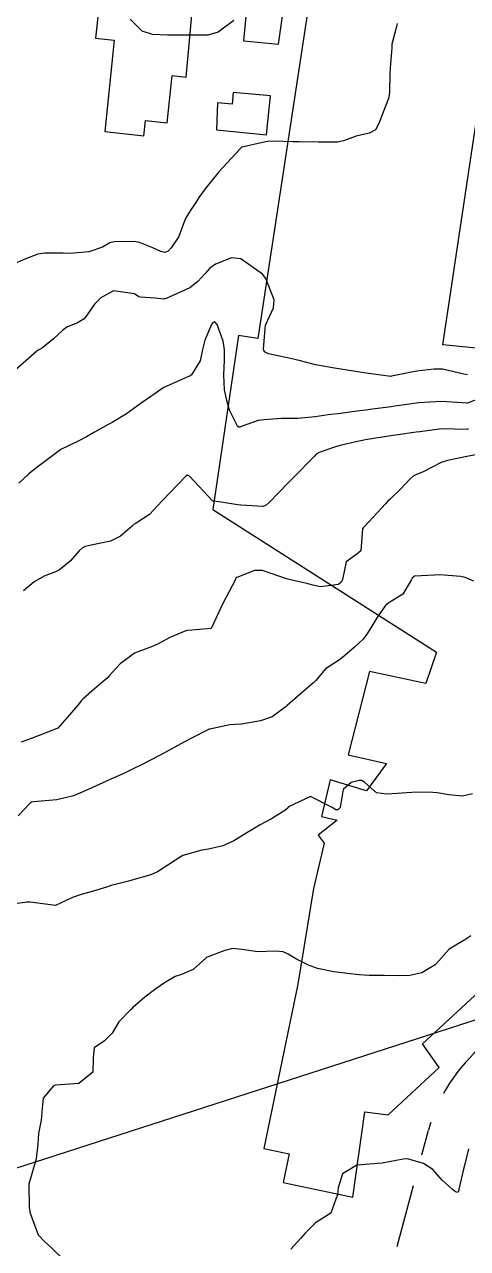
# Model space of a CAD drawing. Header units: metres. Extents: x 298520 to 308411, y 7433745 to 7450750.
# Drawn here: x 300477.4 to 300512.4, y 7444678.5 to 7444775.1 of the extents above; entities that cross this region are included whole.
import ezdxf

# ---------------------------------------------------------------- set-up
doc = ezdxf.new("R2010")
doc.units = ezdxf.units.M
doc.header["$LTSCALE"] = 10
doc.linetypes.add('CONTINUO', pattern=[0])
doc.linetypes.add('DASHED', pattern=[0.75, 0.5, -0.25])
for name, color, linetype in [('Curvas de Nivel 1m', 11, 'Continuous'), ('Curvas de Nivel 5m', 15, 'Continuous'), ('Edificações', 30, 'Continuous'), ('TEXTO', 45, 'Continuous'), ('Vias Secundárias', 230, 'DASHED')]:
    doc.layers.add(name, color=color, linetype=linetype)

msp = doc.modelspace()

# ---------------------------------------------------------------- linework, layer by layer
at = {"layer": 'Curvas de Nivel 1m', "flags": 128}
for points, elevation in [([(300506.796, 7444775.144), (300506.695, 7444774.704), (300506.401, 7444773.519), (300506.376, 7444773.243), (300506.259, 7444771.642), (300506.225, 7444771.244), (300506.195, 7444769.687), (300506.118, 7444769.245), (300505.709, 7444768.157), (300505.368, 7444767.252), (300505.097, 7444766.756), (300504.595, 7444766.501), (300503.586, 7444766.269), (300502.589, 7444765.89), (300502.096, 7444765.786), (300500.588, 7444765.782), (300499.067, 7444765.812), (300498.588, 7444765.819), (300497.1, 7444765.864), (300496.588, 7444765.843), (300496.181, 7444765.77), (300494.583, 7444765.405), (300494.543, 7444765.381), (300494.106, 7444764.915), (300492.726, 7444763.408), (300492.647, 7444763.323), (300492.56, 7444763.222), (300491.746, 7444762.217), (300491.169, 7444761.424), (300490.923, 7444761.033), (300490.523, 7444760.441), (300490.128, 7444759.823), (300489.996, 7444759.435), (300489.588, 7444758.348), (300488.997, 7444757.445), (300488.74, 7444757.187), (300488.479, 7444757.086), (300488.178, 7444757.152), (300487.538, 7444757.464), (300486.489, 7444757.881), (300486.034, 7444757.94), (300484.489, 7444757.929), (300484.148, 7444757.845), (300483.562, 7444757.514), (300482.479, 7444757.125), (300481.015, 7444757.007), (300480.478, 7444757.027), (300479.004, 7444757.038), (300478.477, 7444756.952), (300477.453, 7444756.566), (300476.468, 7444756.138)], 682), ([(300493.923, 7444775.392), (300492.693, 7444774.454), (300491.889, 7444774.22), (300490.691, 7444774.233), (300489.899, 7444774.23), (300488.691, 7444774.24), (300487.507, 7444774.283), (300486.694, 7444774.548), (300485.759, 7444775.489)], 683), ([(300512.367, 7444747.422), (300512.065, 7444747.476), (300510.373, 7444747.866), (300509.701, 7444747.872), (300508.37, 7444747.708), (300507.94, 7444747.653), (300506.364, 7444747.313), (300506.297, 7444747.308), (300504.367, 7444747.559), (300504.025, 7444747.608), (300502.372, 7444747.869), (300501.699, 7444747.971), (300500.377, 7444748.223), (300499.175, 7444748.534), (300498.384, 7444748.728), (300496.656, 7444749.09), (300496.391, 7444749.211), (300496.295, 7444749.361), (300496.275, 7444749.48), (300496.413, 7444751.36), (300497.068, 7444752.719), (300497.103, 7444753.353), (300496.46, 7444755.034), (300496.18, 7444755.363), (300494.475, 7444756.596), (300493.752, 7444756.667), (300492.47, 7444756.168), (300492.043, 7444755.838), (300491.666, 7444755.418), (300491.085, 7444754.795), (300490.452, 7444754.308), (300488.583, 7444753.458), (300488.482, 7444753.42), (300488.442, 7444753.41), (300487.71, 7444753.467), (300486.529, 7444753.564), (300486.444, 7444753.596), (300486.105, 7444753.825), (300484.449, 7444754.058), (300483.441, 7444753.515), (300482.95, 7444753.007), (300482.423, 7444752.232), (300482.114, 7444751.836), (300481.602, 7444751.538), (300480.763, 7444751.193), (300480.407, 7444750.93), (300479.698, 7444750.259), (300478.829, 7444749.566), (300478.548, 7444749.411), (300478.39, 7444749.307), (300476.455, 7444747.599)], 681), ([(300512.399, 7444743.169), (300512.353, 7444743.139), (300512.322, 7444743.13), (300510.343, 7444743.169), (300510.323, 7444743.167), (300508.598, 7444742.936), (300508.318, 7444742.899), (300506.854, 7444742.695), (300506.314, 7444742.619), (300505.118, 7444742.445), (300504.309, 7444742.299), (300503.452, 7444742.127), (300502.301, 7444741.846), (300501.867, 7444741.726), (300500.664, 7444741.306), (300500.431, 7444741.169), (300500.29, 7444741.024), (300498.64, 7444739.334), (300498.458, 7444739.149), (300498.267, 7444738.956), (300497.464, 7444738.139), (300496.707, 7444737.355), (300496.471, 7444737.137), (300496.248, 7444737.048), (300494.474, 7444737.153), (300494.25, 7444737.186), (300492.742, 7444737.403), (300492.311, 7444737.467), (300492.254, 7444737.501), (300490.422, 7444739.429), (300490.274, 7444739.504), (300490.128, 7444739.432), (300488.253, 7444737.46), (300487.287, 7444736.42), (300486.227, 7444735.732), (300486.069, 7444735.638), (300485.897, 7444735.483), (300485, 7444734.707), (300484.211, 7444734.32), (300482.684, 7444733.999), (300482.207, 7444733.892), (300481.971, 7444733.767), (300481.735, 7444733.535), (300481.007, 7444732.726), (300480.18, 7444732.045), (300479.856, 7444731.876), (300479.021, 7444731.567), (300478.168, 7444731.104), (300477.348, 7444730.402)], 679), ([(300513.267, 7444741.16), (300512.291, 7444740.994), (300510.79, 7444740.683), (300510.286, 7444740.502), (300508.857, 7444739.789), (300508.276, 7444739.531), (300508.072, 7444739.425), (300507.84, 7444739.224), (300507.083, 7444738.41), (300506.249, 7444737.613), (300506.058, 7444737.431), (300505.88, 7444737.245), (300504.225, 7444735.469), (300504.128, 7444735.367), (300504.082, 7444735.271), (300503.939, 7444733.539), (300503.64, 7444733.276), (300502.788, 7444732.69), (300502.485, 7444731.287), (300502.394, 7444731.065), (300502.169, 7444730.886), (300500.769, 7444730.702), (300500.168, 7444730.832), (300499.799, 7444730.945), (300498.173, 7444731.311), (300498.082, 7444731.341), (300496.183, 7444732), (300495.545, 7444732.003), (300494.174, 7444731.452), (300494.127, 7444731.428), (300494.096, 7444731.381), (300494.024, 7444731.234), (300493.055, 7444729.396), (300492.133, 7444727.41), (300490.292, 7444727.267), (300490.13, 7444727.235), (300488.869, 7444726.701), (300488.115, 7444726.29), (300487.564, 7444726.012), (300486.103, 7444725.48), (300484.962, 7444724.624), (300484.085, 7444723.67), (300483.927, 7444723.502), (300482.937, 7444722.65), (300482.058, 7444721.89), (300481.883, 7444721.704), (300481.746, 7444721.533), (300480.967, 7444720.618), (300480.033, 7444719.55), (300478.025, 7444718.762), (300477.162, 7444718.448)], 678), ([(300512.858, 7444731.163), (300512.177, 7444731.431), (300511.823, 7444731.529), (300510.18, 7444731.647), (300509.751, 7444731.625), (300508.178, 7444731.544), (300507.996, 7444731.401), (300507.909, 7444731.223), (300507.252, 7444730.139), (300506.155, 7444729.455), (300505.901, 7444729.244), (300505.318, 7444728.426), (300504.597, 7444727.263), (300504.427, 7444726.967), (300504.122, 7444726.573), (300503.45, 7444725.94), (300502.672, 7444725.284), (300502.366, 7444725.021), (300502.098, 7444724.839), (300501.165, 7444724.226), (300500.392, 7444723.307), (300500.237, 7444723.152), (300500.079, 7444723.027), (300499.154, 7444722.237), (300498.136, 7444721.339), (300498.052, 7444721.263), (300496.949, 7444720.446), (300496.041, 7444720.128), (300494.533, 7444719.878), (300494.037, 7444719.841), (300493.617, 7444719.814), (300492.034, 7444719.483), (300491.979, 7444719.465), (300491.87, 7444719.412), (300490.653, 7444718.798), (300490.023, 7444718.48), (300488.157, 7444717.458), (300488.067, 7444717.404), (300488.012, 7444717.377), (300486.751, 7444716.723), (300485.996, 7444716.353), (300485.411, 7444716.066), (300484.163, 7444715.498), (300483.982, 7444715.422), (300483.835, 7444715.356), (300481.973, 7444714.504), (300481.29, 7444714.217), (300479.966, 7444713.896), (300478.135, 7444713.748), (300477.964, 7444713.72), (300477.88, 7444713.664), (300477.804, 7444713.582), (300476.916, 7444712.627)], 677), ([(300512.752, 7444714.385), (300511.973, 7444714.198), (300510.872, 7444714.283), (300509.976, 7444714.451), (300509.277, 7444714.502), (300507.975, 7444714.472), (300506.805, 7444714.401), (300505.974, 7444714.337), (300505.185, 7444714.462), (300504.25, 7444715.266), (300503.985, 7444715.421), (300503.824, 7444715.433), (300503.185, 7444715.278), (300502.56, 7444714.702), (300502.309, 7444713.287), (300502.14, 7444713.109), (300501.96, 7444713.111), (300501.684, 7444713.293), (300499.971, 7444714.152), (300498.229, 7444713.336), (300498.102, 7444713.197), (300497.959, 7444713.054), (300496.888, 7444712.411), (300495.941, 7444711.896), (300495.607, 7444711.696), (300495.077, 7444711.373), (300493.926, 7444710.675), (300493.055, 7444710.265), (300491.919, 7444710.018), (300491.398, 7444709.935), (300489.914, 7444709.51), (300489.766, 7444709.432), (300487.9, 7444708.214), (300487.388, 7444707.975), (300485.894, 7444707.554), (300485.625, 7444707.484), (300484.262, 7444707.129), (300483.886, 7444707.021), (300482.741, 7444706.661), (300481.876, 7444706.419), (300481.211, 7444706.199), (300479.863, 7444705.55), (300477.867, 7444705.833), (300477.615, 7444705.834), (300475.863, 7444705.6)], 676), ([(300512.431, 7444686.372), (300512.139, 7444685.165), (300512.035, 7444684.749), (300511.671, 7444683.169), (300511.662, 7444683.11), (300511.601, 7444682.931), (300511.4, 7444682.972), (300511.14, 7444683.177), (300510.344, 7444683.923), (300509.618, 7444684.723), (300508.894, 7444685.207), (300507.628, 7444685.567), (300507.294, 7444685.557), (300505.623, 7444685.24), (300503.621, 7444685.08), (300502.503, 7444684.392), (300502.168, 7444683.284), (300502.11, 7444682.773), (300501.583, 7444681.29), (300500.356, 7444680.524), (300499.559, 7444679.701), (300499.382, 7444679.496), (300499.208, 7444679.323), (300498.422, 7444678.453)], 674)]:
    msp.add_lwpolyline(points, dxfattribs=dict(at, elevation=elevation))
at = {"layer": 'Curvas de Nivel 5m', "flags": 128}
for points, elevation in [([(300513.768, 7444745.736), (300512.343, 7444745.195), (300512.32, 7444745.194), (300510.344, 7444745.319), (300508.503, 7444745.218), (300508.343, 7444745.197), (300506.619, 7444744.958), (300506.34, 7444744.919), (300504.874, 7444744.718), (300504.337, 7444744.644), (300503.619, 7444744.554), (300502.334, 7444744.392), (300501.367, 7444744.265), (300500.331, 7444744.125), (300498.984, 7444743.985), (300498.329, 7444743.986), (300497.693, 7444743.983), (300496.328, 7444743.881), (300495.857, 7444743.836), (300494.59, 7444743.377), (300494.401, 7444743.3), (300494.322, 7444743.299), (300494.224, 7444743.381), (300493.596, 7444744.652), (300493.379, 7444745.394), (300493.203, 7444746.249), (300493.136, 7444747.398), (300493.203, 7444748.575), (300493.187, 7444749.398), (300493.075, 7444750.075), (300492.603, 7444751.407), (300492.416, 7444751.619), (300492.259, 7444751.568), (300492.167, 7444751.412), (300491.648, 7444750.17), (300491.449, 7444749.419), (300491.262, 7444748.539), (300490.578, 7444747.428), (300490.458, 7444747.334), (300490.361, 7444747.288), (300490.112, 7444747.186), (300488.352, 7444746.405), (300487.797, 7444746.016), (300487.038, 7444745.473), (300486.616, 7444745.201), (300486.338, 7444744.995), (300485.465, 7444744.355), (300484.325, 7444743.673), (300484.017, 7444743.505), (300482.934, 7444742.9), (300482.308, 7444742.551), (300481.637, 7444742.203), (300480.293, 7444741.55), (300478.278, 7444740.051), (300477.739, 7444739.585), (300476.974, 7444738.885)], 680), ([(300512.608, 7444703.162), (300512.155, 7444702.85), (300511.836, 7444702.679), (300510.906, 7444702.105), (300510.104, 7444701.196), (300509.81, 7444700.881), (300508.762, 7444700.252), (300507.801, 7444700.049), (300507.01, 7444700.018), (300505.801, 7444700.036), (300504.588, 7444700.046), (300503.801, 7444700.083), (300502.888, 7444700.193), (300501.803, 7444700.334), (300500.526, 7444700.589), (300499.816, 7444700.848), (300498.86, 7444701.324), (300498.22, 7444701.727), (300497.829, 7444701.915), (300497.224, 7444701.951), (300495.828, 7444701.907), (300494.555, 7444702.104), (300493.831, 7444702.161), (300493.205, 7444702.02), (300491.824, 7444701.482), (300491.776, 7444701.457), (300491.722, 7444701.411), (300490.727, 7444700.503), (300489.803, 7444700.123), (300489.289, 7444699.949), (300488.45, 7444699.45), (300487.788, 7444698.975), (300486.915, 7444698.335), (300485.945, 7444697.478), (300485.855, 7444697.396), (300485.771, 7444697.324), (300484.86, 7444696.39), (300484.337, 7444695.501), (300483.737, 7444694.873), (300482.909, 7444694.34), (300482.821, 7444693.519), (300482.808, 7444692.423), (300481.703, 7444691.53), (300479.867, 7444691.382), (300479.7, 7444691.336), (300478.889, 7444690.357), (300478.812, 7444689.563), (300478.722, 7444688.623), (300478.521, 7444687.567), (300478.47, 7444686.738), (300478.333, 7444685.569), (300477.801, 7444683.773), (300477.759, 7444683.578), (300477.772, 7444681.765), (300477.798, 7444681.577), (300477.856, 7444681.299), (300478.493, 7444679.566), (300479.026, 7444679.037), (300479.543, 7444678.559), (300480.598, 7444677.539)], 675)]:
    msp.add_lwpolyline(points, dxfattribs=dict(at, elevation=elevation))
at = {"layer": 'Edificações'}
for points in [[(300500.495, 7444781.039), (300495.813, 7444750.299), (300494.283, 7444750.532), (300492.273, 7444736.818), (300509.924, 7444725.551), (300509.083, 7444723.087), (300504.62, 7444724.03), (300502.94, 7444717.458), (300505.977, 7444716.764), (300504.395, 7444714.62), (300501.532, 7444715.485), (300500.841, 7444712.579), (300502.082, 7444712.284), (300500.58, 7444711.101), (300501.052, 7444710.483), (300500.222, 7444706.894), (300498.982, 7444699.362), (300496.295, 7444686.386), (300498.292, 7444685.972), (300497.821, 7444683.699), (300503.309, 7444682.562), (300504.253, 7444689.294), (300506.09, 7444689.036), (300510.134, 7444692.784), (300508.808, 7444694.639), (300513.608, 7444699.083)], [(300495.2, 7444778.983), (300494.689, 7444773.778), (300497.452, 7444773.507), (300498.546, 7444781.312)], [(300516.726, 7444749.158), (300510.422, 7444749.804), (300514.872, 7444779.678)], [(300483.529, 7444778.578), (300483.025, 7444773.993), (300484.495, 7444773.831), (300483.742, 7444766.621), (300486.83, 7444766.299), (300486.954, 7444767.486), (300488.671, 7444767.307), (300489.061, 7444771.038), (300490.17, 7444770.922), (300490.901, 7444778.977)]]:
    msp.add_lwpolyline(points, dxfattribs=at)
msp.add_lwpolyline([(300492.565, 7444766.764), (300496.516, 7444766.376), (300496.818, 7444769.447), (300493.88, 7444769.719), (300493.794, 7444768.79), (300492.641, 7444768.896)], close=True, dxfattribs=at)
at = {"layer": 'TEXTO', "linetype": 'CONTINUO'}
msp.add_polyline3d([(300569.446, 7444714.773, 0), (300362.678, 7444647.984, 0)], dxfattribs=at)
at = {"layer": 'Vias Secundárias'}
msp.add_lwpolyline([(300506.798, 7444678.654), (300509.281, 7444687.83, -0.156282), (300513.632, 7444694.554, -0.02955), (300518.89, 7444698.367, 0.28351), (300521.636, 7444704.052, -0.146172), (300522.733, 7444709.824, 0.056631), (300528.284, 7444724.356, -0.000296), (300530.202, 7444731.793, 0.027617), (300531.843, 7444739.985, -0.030544), (300533.555, 7444748.277, 0.040426), (300534.685, 7444754.356, -0.062187), (300535.775, 7444759.069), (300538.714, 7444766.661)], format="xyb", dxfattribs=at)

doc.saveas('drawing.dxf')
